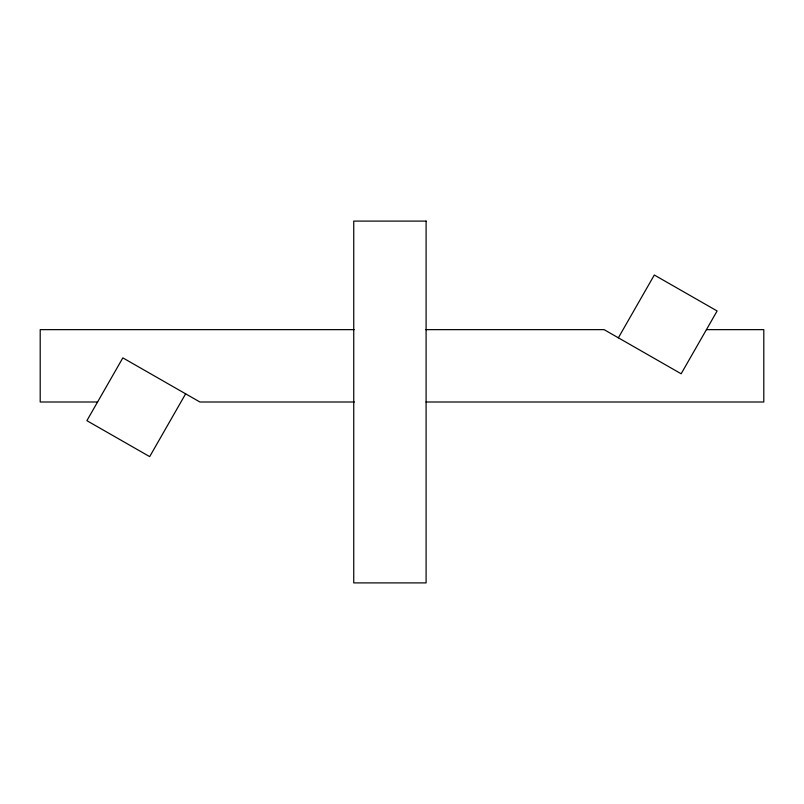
<?xml version="1.0" encoding="UTF-8"?>
<svg xmlns="http://www.w3.org/2000/svg" width="804" height="804" viewBox="0 0 804 804"><rect width="100%" height="100%" fill="white"/><g stroke="black" fill="none" stroke-linecap="round" stroke-linejoin="round"><path stroke-width="1.21" d="M185.634 393.829L149.685 456.622L86.882 420.673L122.841 357.87L199.905 402L354.383 402M618.366 337.811L654.315 275.018L717.118 310.967L681.159 373.77L604.095 329.64L425.758 329.64M354.172 329.64L40.2 329.64L40.2 402L97.575 402M706.425 329.64L763.8 329.64L763.8 402L425.969 402M426.1 221.1L353.74 221.1L353.74 582.9L426.1 582.9L426.1 221.1"/></g></svg>
